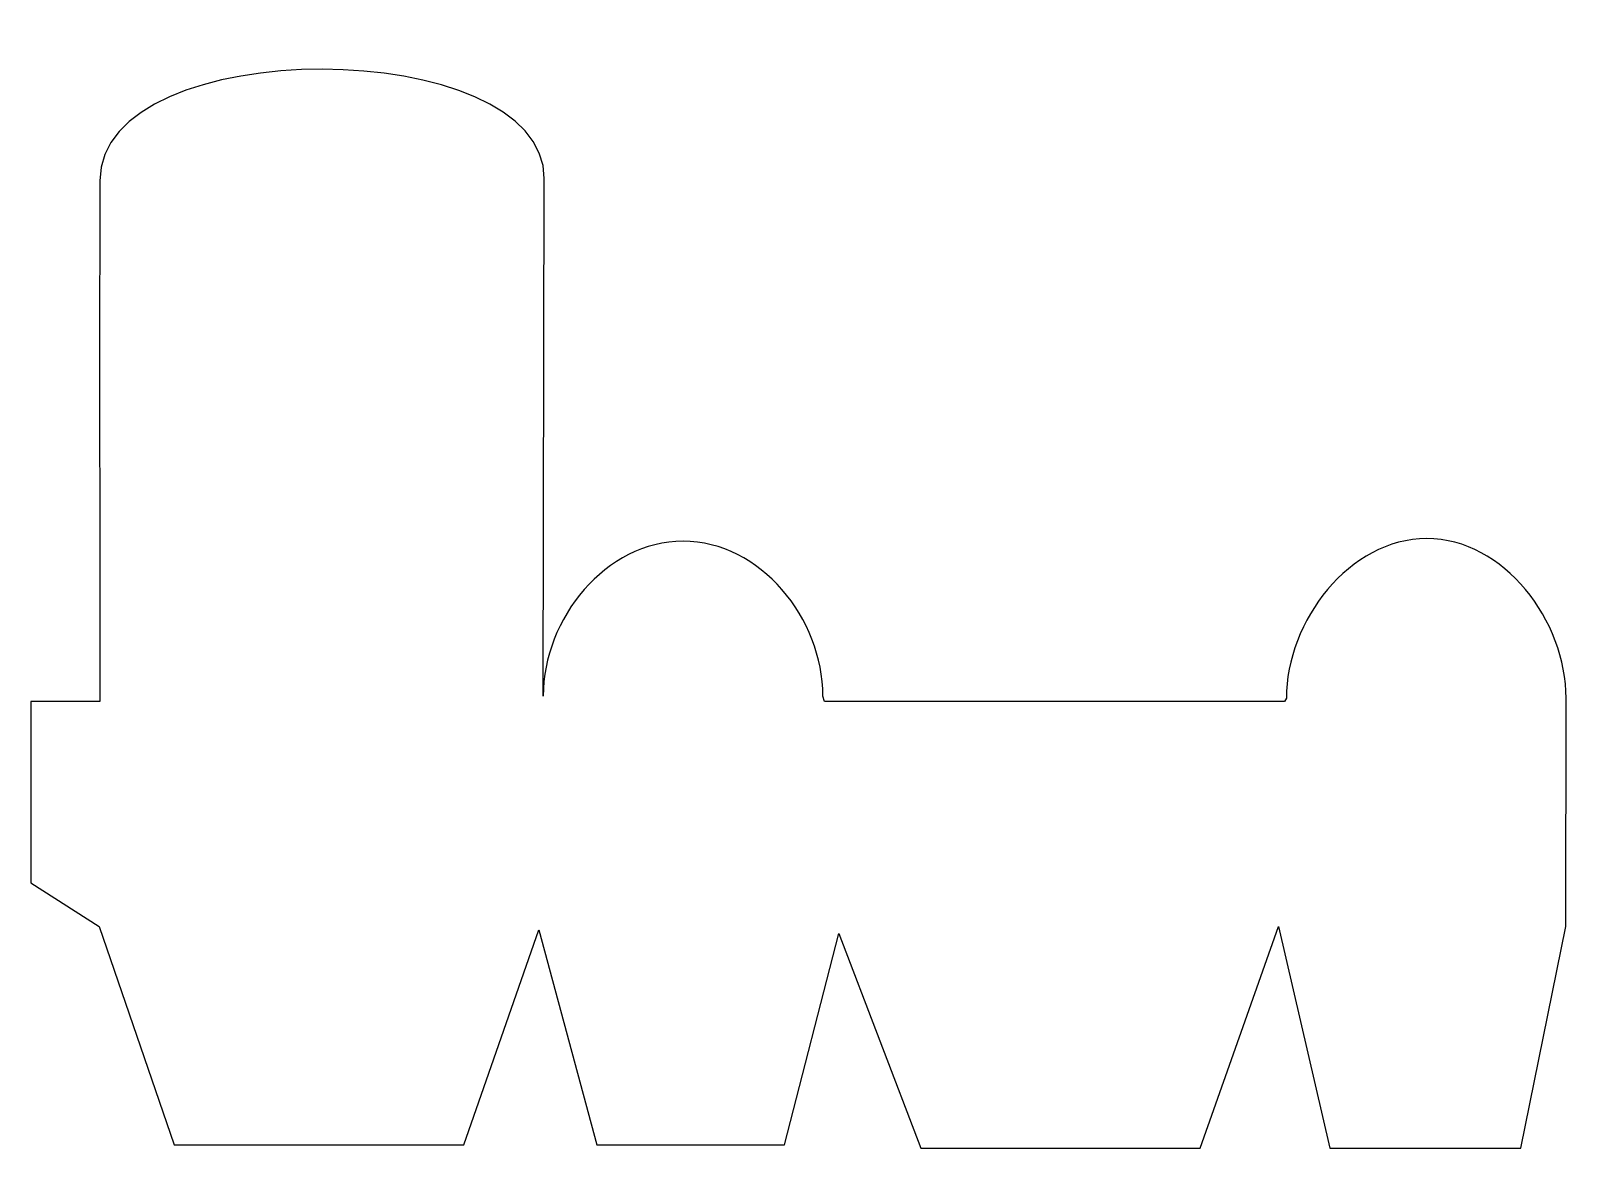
# Model space of a CAD drawing. Header units: centimetres. Extents: x -10.7 to 10.7, y -7.5 to 8.1.
import ezdxf

# ---------------------------------------------------------------- set-up
doc = ezdxf.new("R2010")
doc.units = ezdxf.units.CM
doc.header["$MEASUREMENT"] = 0
doc.layers.add('Camada 1', color=7, linetype='Continuous')

msp = doc.modelspace()

# ---------------------------------------------------------------- linework, layer by layer
at = {"layer": 'Camada 1'}
msp.add_open_spline([(-3.56881, -1.21886), (-3.56881, -0.13902), (-2.6928, 0.94355), (-1.61306, 0.94355), (-1.61306, 0.94355), (-0.53332, 0.94355), (0.34142, -0.13905), (0.34142, -1.21886), (0.34142, -1.21886), (0.34142, -1.21886), (0.36275, -1.29506), (0.36275, -1.29506), (0.36275, -1.29506), (0.36275, -1.29506), (6.79122, -1.29506), (6.79122, -1.29506), (6.79122, -1.29506), (6.79122, -1.29506), (6.81874, -1.25058), (6.81874, -1.25058), (6.81874, -1.25058), (6.81874, -0.17082), (7.7024, 0.97978), (8.78216, 0.97978), (8.78216, 0.97978), (9.8619, 0.97978), (10.72896, -0.17084), (10.72896, -1.25058), (10.72896, -1.25058), (10.72896, -1.25058), (10.73184, -1.29506), (10.73184, -1.29506), (10.73184, -1.29506), (10.73184, -1.29506), (10.72607, -4.4399), (10.72607, -4.4399), (10.72607, -4.4399), (10.72607, -4.4399), (10.09451, -7.53711), (10.09451, -7.53711), (10.09451, -7.53711), (10.09451, -7.53711), (7.42617, -7.53711), (7.42617, -7.53711), (7.42617, -7.53711), (7.42617, -7.53711), (6.71142, -4.4399), (6.71142, -4.4399), (6.71142, -4.4399), (6.71142, -4.4399), (5.61549, -7.53711), (5.61549, -7.53711), (5.61549, -7.53711), (5.61549, -7.53711), (1.70826, -7.53711), (1.70826, -7.53711), (1.70826, -7.53711), (1.70826, -7.53711), (0.56468, -4.5352), (0.56468, -4.5352), (0.56468, -4.5352), (0.56468, -4.5352), (-0.19772, -7.48945), (-0.19772, -7.48945), (-0.19772, -7.48945), (-0.19772, -7.48945), (-2.81845, -7.48945), (-2.81845, -7.48945), (-2.81845, -7.48945), (-2.81845, -7.48945), (-3.62847, -4.48754), (-3.62847, -4.48754), (-3.62847, -4.48754), (-3.62847, -4.48754), (-4.67675, -7.48945), (-4.67675, -7.48945), (-4.67675, -7.48945), (-4.67675, -7.48945), (-8.72694, -7.48945), (-8.72694, -7.48945), (-8.72694, -7.48945), (-8.72694, -7.48945), (-9.77522, -4.43989), (-9.77522, -4.43989), (-9.77522, -4.43989), (-9.77522, -4.43989), (-10.73184, -3.8295), (-10.73184, -3.8295), (-10.73184, -3.8295), (-10.73184, -3.8295), (-10.72822, -1.29506), (-10.72822, -1.29506), (-10.72822, -1.29506), (-10.72822, -1.29506), (-9.76569, -1.29506), (-9.76569, -1.29506), (-9.76569, -1.29506), (-9.76569, -1.29506), (-9.77164, 4.58173), (-9.76569, 5.97939), (-9.76569, 5.97939), (-9.75677, 8.07505), (-3.55317, 8.02703), (-3.55317, 6.01114), (-3.55317, 6.01114), (-3.55317, 6.01114), (-3.56881, -1.21886), (-3.56881, -1.21886)], degree=3, knots=[0, 0, 0, 0, 0.03571429, 0.03571429, 0.03571429, 0.03571429, 0.07142857, 0.07142857, 0.07142857, 0.07142857, 0.10714286, 0.10714286, 0.10714286, 0.10714286, 0.14285714, 0.14285714, 0.14285714, 0.14285714, 0.17857143, 0.17857143, 0.17857143, 0.17857143, 0.21428571, 0.21428571, 0.21428571, 0.21428571, 0.25, 0.25, 0.25, 0.25, 0.28571429, 0.28571429, 0.28571429, 0.28571429, 0.32142857, 0.32142857, 0.32142857, 0.32142857, 0.35714286, 0.35714286, 0.35714286, 0.35714286, 0.39285714, 0.39285714, 0.39285714, 0.39285714, 0.42857143, 0.42857143, 0.42857143, 0.42857143, 0.46428571, 0.46428571, 0.46428571, 0.46428571, 0.5, 0.5, 0.5, 0.5, 0.53571429, 0.53571429, 0.53571429, 0.53571429, 0.57142857, 0.57142857, 0.57142857, 0.57142857, 0.60714286, 0.60714286, 0.60714286, 0.60714286, 0.64285714, 0.64285714, 0.64285714, 0.64285714, 0.67857143, 0.67857143, 0.67857143, 0.67857143, 0.71428571, 0.71428571, 0.71428571, 0.71428571, 0.75, 0.75, 0.75, 0.75, 0.78571429, 0.78571429, 0.78571429, 0.78571429, 0.82142857, 0.82142857, 0.82142857, 0.82142857, 0.85714286, 0.85714286, 0.85714286, 0.85714286, 0.89285714, 0.89285714, 0.89285714, 0.89285714, 0.92857143, 0.92857143, 0.92857143, 0.92857143, 1, 1, 1, 1], dxfattribs=at)

doc.saveas('drawing.dxf')
